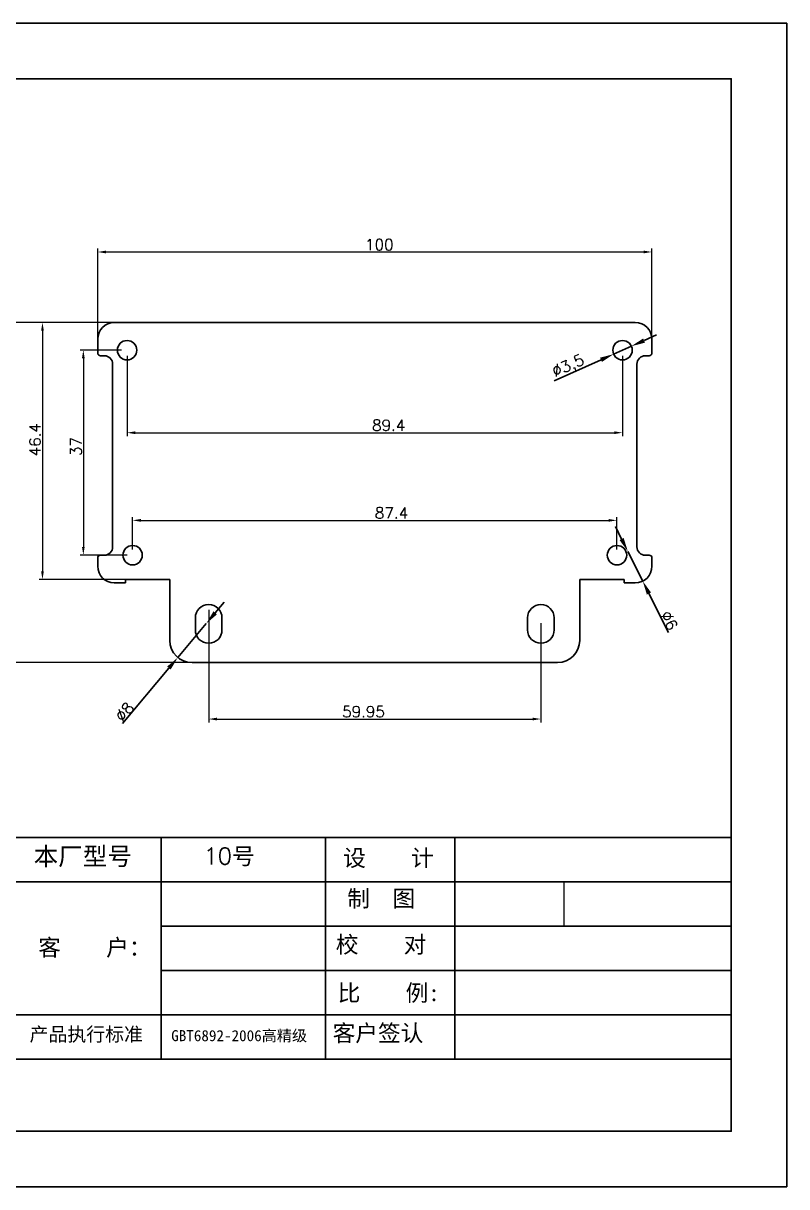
# Model space of a CAD drawing. Header units: millimetres. Extents: x 2501 to 3137, y 385 to 1054.
# Drawn here: x 2999.3 to 3137.1, y 384.6 to 594.6 of the extents above; entities that cross this region are included whole.
import ezdxf

# ---------------------------------------------------------------- set-up
doc = ezdxf.new("R2010")
doc.units = ezdxf.units.MM
doc.header["$PDMODE"] = 2
doc.header["$PDSIZE"] = 3
doc.styles.get("Standard").update_dxf_attribs({"font": 'txt.shx', "height": 2})
doc.dimstyles.new('ISO-25', dxfattribs={"dimtxt": 2, "dimasz": 2.5, "dimexe": 0, "dimexo": 0, "dimgap": 0, "dimtad": 1, "dimtxsty": 'Standard', "dimcen": 2.5, "dimclrd": 256, "dimclre": 256, "dimclrt": 256, "dimadec": 0, "dimazin": 0, "dimtfac": 1, "dimtmove": 0, "dimatfit": 3, "dimfxl": 0, "dimarcsym": 0})
doc.dimstyles.new('ISO-25$0', dxfattribs={"dimtxt": 3.5, "dimasz": 1.5, "dimexe": 0.6, "dimexo": 1, "dimgap": 0.3, "dimtad": 1, "dimdsep": 46, "dimtxsty": 'Standard', "dimcen": 0, "dimclrd": 256, "dimclre": 256, "dimclrt": 256, "dimaunit": 1, "dimadec": 0, "dimazin": 3, "dimtfac": 1, "dimtofl": 0, "dimtmove": 0, "dimatfit": 3, "dimfxl": 0, "dimlwd": 9, "dimlwe": 9, "dimarcsym": 0})

# ---------------------------------------------------------------- blocks, each defined once
blk = doc.blocks.new('*D26')
at = {"lineweight": -2}
for p, q in [((3111.31, 537.28), (3113.59, 538.31)), ((3109.03, 536.26), (3105.83, 534.83)), ((3095.11, 530.02), (3103.55, 533.81))]:
    blk.add_line(p, q, dxfattribs=at)
for points in [[(3111.14, 537.66), (3111.48, 536.9), (3109.03, 536.26)], [(3103.38, 534.19), (3103.72, 533.43), (3105.83, 534.83)]]:
    blk.add_solid(points)
at = {"layer": 'Defpoints', "color": 0}
for p in [(3109.03, 536.26), (3105.83, 534.83)]:
    blk.add_point(p, dxfattribs=at)
at = {"insert": (3097.7, 532.51), "char_height": 2, "attachment_point": 5, "rotation": 24.1451}
blk.add_mtext('∅3,5', dxfattribs=at)
blk = doc.blocks.new('*D30')
at = {"lineweight": 9}
for p, q in [((3012.73, 537.3), (3012.73, 553.87)), ((3014.23, 553.27), (3111.23, 553.27)), ((3112.73, 537.3), (3112.73, 553.87))]:
    blk.add_line(p, q, dxfattribs=at)
for points in [[(3014.23, 553.52), (3014.23, 553.02), (3012.73, 553.27)], [(3111.23, 553.52), (3111.23, 553.02), (3112.73, 553.27)]]:
    blk.add_solid(points)
at = {"layer": 'Defpoints', "color": 0}
for p in [(3112.73, 553.27), (3012.73, 536.3), (3112.73, 536.3)]:
    blk.add_point(p, dxfattribs=at)
at = {"insert": (3063.55, 554.59), "char_height": 2, "attachment_point": 5}
blk.add_mtext('100', dxfattribs=at)
blk = doc.blocks.new('*D31')
at = {"lineweight": 9}
for p, q in [((3017.03, 535.55), (3009.54, 535.55)), ((3010.14, 534.05), (3010.14, 500.05)), ((3018.03, 498.55), (3009.54, 498.55))]:
    blk.add_line(p, q, dxfattribs=at)
for points in [[(3009.89, 534.05), (3010.39, 534.05), (3010.14, 535.55)], [(3009.89, 500.05), (3010.39, 500.05), (3010.14, 498.55)]]:
    blk.add_solid(points)
at = {"layer": 'Defpoints', "color": 0}
for p in [(3018.03, 535.55), (3010.14, 498.55), (3019.03, 498.55)]:
    blk.add_point(p, dxfattribs=at)
at = {"insert": (3008.82, 518.15), "char_height": 2, "attachment_point": 5, "rotation": 90}
blk.add_mtext('37', dxfattribs=at)
blk = doc.blocks.new('*D32')
at = {"lineweight": 9}
for p, q in [((3025.59, 540.55), (3002.17, 540.55)), ((3002.77, 539.05), (3002.77, 495.65)), ((3020.71, 494.15), (3002.17, 494.15))]:
    blk.add_line(p, q, dxfattribs=at)
for points in [[(3002.52, 539.05), (3003.02, 539.05), (3002.77, 540.55)], [(3002.52, 495.65), (3003.02, 495.65), (3002.77, 494.15)]]:
    blk.add_solid(points)
at = {"layer": 'Defpoints', "color": 0}
for p in [(3026.59, 540.55), (3002.77, 494.15), (3021.71, 494.15)]:
    blk.add_point(p, dxfattribs=at)
at = {"insert": (3001.43, 519.38), "char_height": 2, "attachment_point": 5, "rotation": 90}
blk.add_mtext('46.4', dxfattribs=at)
blk = doc.blocks.new('*D33')
at = {"lineweight": 9}
for p, q in [((3046.22, 540.55), (2995.79, 540.55)), ((2996.39, 480.65), (2996.39, 539.05)), ((3046.22, 479.15), (2995.79, 479.15))]:
    blk.add_line(p, q, dxfattribs=at)
for points in [[(2996.14, 539.05), (2996.64, 539.05), (2996.39, 540.55)], [(2996.14, 480.65), (2996.64, 480.65), (2996.39, 479.15)]]:
    blk.add_solid(points)
at = {"layer": 'Defpoints', "color": 0}
for p in [(2996.39, 540.55), (3047.22, 540.55), (3047.22, 479.15)]:
    blk.add_point(p, dxfattribs=at)
at = {"insert": (2995.04, 520.6), "char_height": 2, "attachment_point": 5, "rotation": 90}
blk.add_mtext('61.4', dxfattribs=at)
blk = doc.blocks.new('*D34')
at = {"lineweight": 9}
for p, q in [((3019.03, 499.55), (3019.03, 505.43)), ((3020.53, 504.83), (3104.93, 504.83)), ((3106.43, 499.55), (3106.43, 505.43))]:
    blk.add_line(p, q, dxfattribs=at)
for points in [[(3020.53, 505.08), (3020.53, 504.58), (3019.03, 504.83)], [(3104.93, 505.08), (3104.93, 504.58), (3106.43, 504.83)]]:
    blk.add_solid(points)
at = {"layer": 'Defpoints', "color": 0}
for p in [(3106.43, 504.83), (3019.03, 498.55), (3106.43, 498.55)]:
    blk.add_point(p, dxfattribs=at)
at = {"insert": (3065.75, 506.17), "char_height": 2, "attachment_point": 5}
blk.add_mtext('87.4', dxfattribs=at)
blk = doc.blocks.new('*D35')
at = {"lineweight": 9}
for p, q in [((3018.03, 534.55), (3018.03, 520.05)), ((3107.43, 534.55), (3107.43, 520.05)), ((3019.53, 520.65), (3105.93, 520.65))]:
    blk.add_line(p, q, dxfattribs=at)
for points in [[(3019.53, 520.9), (3019.53, 520.4), (3018.03, 520.65)], [(3105.93, 520.9), (3105.93, 520.4), (3107.43, 520.65)]]:
    blk.add_solid(points)
at = {"layer": 'Defpoints', "color": 0}
for p in [(3018.03, 535.55), (3107.43, 535.55), (3107.43, 520.65)]:
    blk.add_point(p, dxfattribs=at)
at = {"insert": (3065.24, 521.99), "char_height": 2, "attachment_point": 5}
blk.add_mtext('89.4', dxfattribs=at)
blk = doc.blocks.new('*D36')
at = {"lineweight": 9}
for p, q in [((3032.76, 488.65), (3032.76, 468.37)), ((3092.71, 486.25), (3092.71, 468.37)), ((3034.26, 468.97), (3091.21, 468.97))]:
    blk.add_line(p, q, dxfattribs=at)
for points in [[(3034.26, 469.22), (3034.26, 468.72), (3032.76, 468.97)], [(3091.21, 469.22), (3091.21, 468.72), (3092.71, 468.97)]]:
    blk.add_solid(points)
at = {"layer": 'Defpoints', "color": 0}
for p in [(3032.76, 489.65), (3092.71, 487.25), (3092.71, 468.97)]:
    blk.add_point(p, dxfattribs=at)
at = {"insert": (3060.69, 470.3), "char_height": 2, "attachment_point": 5}
blk.add_mtext('59.95', dxfattribs=at)
blk = doc.blocks.new('*D37')
at = {"lineweight": -2}
for p, q in [((3033.93, 488.13), (3035.54, 490.04)), ((3032.33, 486.21), (3027.19, 480.08)), ((3017.18, 468.14), (3025.58, 478.17))]:
    blk.add_line(p, q, dxfattribs=at)
for points in [[(3033.61, 488.4), (3034.25, 487.86), (3032.33, 486.21)], [(3025.26, 478.43), (3025.9, 477.9), (3027.19, 480.08)]]:
    blk.add_solid(points)
at = {"layer": 'Defpoints', "color": 0}
for p in [(3032.33, 486.21), (3027.19, 480.08)]:
    blk.add_point(p, dxfattribs=at)
at = {"insert": (3017.56, 470.27), "char_height": 2, "attachment_point": 5, "rotation": 50.024}
blk.add_mtext('∅8', dxfattribs=at)
blk = doc.blocks.new('*D38')
at = {"lineweight": -2}
for p, q in [((3107.27, 501.46), (3106.14, 503.7)), ((3108.39, 499.23), (3111.08, 493.86)), ((3115.73, 484.59), (3112.2, 491.63))]:
    blk.add_line(p, q, dxfattribs=at)
for points in [[(3107.64, 501.65), (3106.89, 501.28), (3108.39, 499.23)], [(3112.57, 491.82), (3111.82, 491.44), (3111.08, 493.86)]]:
    blk.add_solid(points)
at = {"layer": 'Defpoints', "color": 0}
for p in [(3108.39, 499.23), (3111.08, 493.86)]:
    blk.add_point(p, dxfattribs=at)
at = {"insert": (3115.85, 486.75), "char_height": 2, "attachment_point": 5, "rotation": 296.6384}
blk.add_mtext('∅6', dxfattribs=at)

msp = doc.modelspace()

# ---------------------------------------------------------------- linework, layer by layer
for p, q in [((3105.6811, 540.5463), (3015.7311, 540.5463)), ((3019.7811, 540.5463), (3109.7311, 540.5463)), ((3105.7311, 540.5463), (3109.7311, 540.5463)), ((3105.7311, 540.5463), (3109.7311, 540.5463)), ((3012.7311, 537.5463), (3012.7311, 535.0463)), ((3112.7311, 537.5463), (3112.7311, 535.0463)), ((3112.7311, 537.5463), (3112.7311, 535.0463)), ((3112.7311, 537.5463), (3112.7311, 535.0463)), ((3112.7311, 537.5463), (3112.7311, 535.0463)), ((3013.9311, 534.5463), (3013.2311, 534.5463)), ((3111.5311, 534.5463), (3112.2311, 534.5463)), ((3111.5311, 534.5463), (3112.2311, 534.5463)), ((3015.4311, 533.0463), (3015.4311, 500.0463)), ((3110.0311, 533.0463), (3110.0311, 500.0463)), ((3110.0311, 533.0463), (3110.0311, 500.0463)), ((3015.4311, 504.4363), (3015.4311, 501.8913)), ((3110.0311, 504.4363), (3110.0311, 501.8913)), ((3110.0311, 504.4363), (3110.0311, 501.8913)), ((3012.7311, 498.0463), (3012.7311, 496.5463)), ((3013.2311, 498.5463), (3013.9311, 498.5463)), ((3112.2311, 498.5463), (3111.5311, 498.5463)), ((3112.2311, 498.5463), (3111.5311, 498.5463)), ((3112.7311, 498.0463), (3112.7311, 496.5463)), ((3112.7311, 498.0463), (3112.7311, 496.5463)), ((3112.7311, 498.0463), (3112.7311, 496.5463)), ((3112.7311, 498.0463), (3112.7311, 496.5463)), ((3017.7311, 493.5463), (3015.7311, 493.5463)), ((3021.7061, 494.1463), (3017.7311, 494.1463)), ((3021.7061, 494.1463), (3017.7311, 494.1463)), ((3017.7311, 494.1463), (3021.7061, 494.1463)), ((3017.7311, 494.1463), (3025.7561, 494.1463)), ((3017.7311, 493.5463), (3017.7311, 494.1463)), ((3025.7561, 494.1463), (3025.7561, 483.1463)), ((3099.7061, 494.1463), (3099.7061, 483.1463)), ((3099.7061, 494.1463), (3107.7311, 494.1463)), ((3099.7061, 494.1463), (3107.7311, 494.1463)), ((3107.7311, 494.1463), (3099.7061, 494.1463)), ((3107.7311, 494.1463), (3099.7061, 494.1463)), ((3107.7311, 494.1463), (3099.7061, 494.1463)), ((3099.7061, 494.1463), (3099.7061, 483.1463)), ((3107.7311, 494.1463), (3103.7561, 494.1463)), ((3103.7561, 494.1463), (3107.7311, 494.1463)), ((3103.7561, 494.1463), (3107.7311, 494.1463)), ((3107.7311, 493.5463), (3107.7311, 494.1463)), ((3107.7311, 493.5463), (3107.7311, 494.1463)), ((3107.7311, 493.5463), (3107.7311, 494.1463)), ((3107.7311, 493.5463), (3107.7311, 494.1463)), ((3107.7311, 493.5463), (3109.7311, 493.5463)), ((3107.7311, 493.5463), (3109.7311, 493.5463)), ((3107.7311, 493.5463), (3109.7311, 493.5463)), ((3107.7311, 493.5463), (3109.7311, 493.5463)), ((3030.3563, 485.0468), (3030.3563, 487.2468)), ((3035.1563, 485.0468), (3035.1563, 487.2468)), ((3090.3058, 485.0468), (3090.3058, 487.2468)), ((3090.3058, 485.0468), (3090.3058, 487.2468)), ((3095.1058, 485.0468), (3095.1058, 487.2468)), ((3095.1058, 485.0468), (3095.1058, 487.2468)), ((3029.7561, 479.1463), (3095.7061, 479.1463))]:
    msp.add_line(p, q)
at = {"lineweight": -3}
for p, q in [((3127.0609, 447.6041), (2937.0609, 447.6041)), ((3024.2037, 447.6041), (3024.2037, 407.6041)), ((3053.8543, 447.6041), (3053.8543, 407.6041)), ((3077.2009, 447.6041), (3077.2009, 407.6041)), ((2937.0609, 439.6041), (3127.0609, 439.6041)), ((3024.2037, 431.6041), (3127.0609, 431.6041)), ((3024.2037, 423.6041), (3127.0609, 423.6041)), ((2937.0609, 415.6041), (3127.0609, 415.6041)), ((3127.0609, 407.6041), (2937.0609, 407.6041))]:
    msp.add_line(p, q, dxfattribs=at)
at = {"lineweight": 9, "ltscale": 0.25}
msp.add_line((3096.8398, 439.6041), (3096.8398, 431.6041), dxfattribs=at)
for points in [[(3137.0609, 384.5524), (3137.0609, 594.5524), (2840.0609, 594.5524), (2840.0609, 384.5524)], [(2850.0609, 394.5524), (3127.0609, 394.5524), (3127.0609, 584.5524), (2850.0609, 584.5524)]]:
    msp.add_lwpolyline(points, close=True)
for centre in [(3018.0311, 535.5463), (3107.4311, 535.5463), (3107.4311, 535.5463), (3019.0311, 498.5463), (3106.4311, 498.5463), (3106.4311, 498.5463)]:
    msp.add_circle(centre, 1.75)
for centre, radius, start, end in [((3015.7311, 537.5463), 3, 90, 180), ((3109.7311, 537.5463), 3, 0, 90), ((3109.7311, 537.5463), 3, 0, 90), ((3109.7311, 537.5463), 3, 0, 90), ((3109.7311, 537.5463), 3, 0, 90), ((3013.2311, 535.0463), 0.5, 180, 270), ((3013.9311, 533.0463), 1.5, 360, 90), ((3111.5311, 533.0463), 1.5, 90, 180), ((3111.5311, 533.0463), 1.5, 90, 180), ((3112.2311, 535.0463), 0.5, 270, 0), ((3112.2311, 535.0463), 0.5, 270, 0), ((3013.9311, 500.0463), 1.5, 270, 0), ((3111.5311, 500.0463), 1.5, 180, 270), ((3111.5311, 500.0463), 1.5, 180, 270), ((3013.2311, 498.0463), 0.5, 90, 180), ((3112.2311, 498.0463), 0.5, 0, 90), ((3112.2311, 498.0463), 0.5, 0, 90), ((3015.7311, 496.5463), 3, 180, 270), ((3109.7311, 496.5463), 3, 270, 0), ((3109.7311, 496.5463), 3, 270, 0), ((3109.7311, 496.5463), 3, 270, 0), ((3109.7311, 496.5463), 3, 270, 0), ((3032.7563, 487.2468), 2.4, 360, 180), ((3092.7058, 487.2468), 2.4, 0, 180), ((3092.7058, 487.2468), 2.4, 0, 180), ((3029.7561, 483.1463), 4, 180, 270), ((3032.7563, 485.0468), 2.4, 180, 360), ((3092.7058, 485.0468), 2.4, 180, 0), ((3092.7058, 485.0468), 2.4, 180, 0), ((3095.7061, 483.1463), 4, 270, 0), ((3095.7061, 483.1463), 4, 270, 0)]:
    msp.add_arc(centre, radius, start, end)

# ---------------------------------------------------------------- texts
at = {"color": 3, "attachment_point": 1}
for s, insert, char_height, width in [('{\\fSimSun|b0|i0|c134|p54;\\C256;本厂型号}', (3001.1688, 445.8337), 3.25, 22.202621), (' 10{\\fSimSun|b0|i0|c134|p2;号}', (3029.1585, 445.7249), 3, 21.196847)]:
    msp.add_mtext(s, dxfattribs=dict(at, insert=insert, char_height=char_height, width=width))
at = {"char_height": 3, "width": 17.2095, "attachment_point": 1}
for s, insert in [('{\\fSimSun|b0|i0|c134|p2;设    计}', (3057.0272, 445.395)), ('{\\fSimSun|b0|i0|c134|p2;制  图}', (3057.7644, 438.0795)), ('{\\fSimSun|b0|i0|c134|p2;校    对}', (3055.6867, 429.7654)), ('\\fISOCP|b0|i0|c134|p2;客户签认', (3055.1275, 413.7869))]:
    msp.add_mtext(s, dxfattribs=dict(at, insert=insert))
at = {"char_height": 3, "attachment_point": 1}
for s, insert in [('{\\fSimSun|b0|i0|c134|p2; 客    户：     }', (2999.9595, 429.2345)), ('{\\fSimSun|b0|i0|c134|p2;比    例:}', (3056.0422, 421.0453))]:
    msp.add_mtext(s, dxfattribs=dict(at, insert=insert))
at = {"lineweight": 70, "insert": (3000.4376, 413.3202), "char_height": 2.5, "width": 113.5994, "attachment_point": 1}
msp.add_mtext('{\\fSimSun|b0|i0|c134|p2;产品执行标准   \\H0.8x;GBT6892-2006高精级}', dxfattribs=at)

# ---------------------------------------------------------------- dimensions: what is measured, and where the dimension line sits
for base, p1, p2, picture, middle in [((3112.7311, 553.2701), (3012.7311, 536.2963), (3112.7311, 536.2963), '*D30', (3063.5501, 553.2701)), ((3107.4311, 520.6499), (3018.0311, 535.5463), (3107.4311, 535.5463), '*D35', (3065.2363, 520.6499)), ((3106.4311, 504.8263), (3019.0311, 498.5463), (3106.4311, 498.5463), '*D34', (3065.7527, 504.8263)), ((3092.7058, 468.974), (3032.7563, 489.6468), (3092.7058, 487.2468), '*D36', (3060.6884, 468.974))]:
    dim = msp.add_linear_dim(base=base, p1=p1, p2=p2, dimstyle='ISO-25$0')
    dim.commit()
    dim.dimension.update_dxf_attribs({"geometry": picture, "text_midpoint": middle, "dimtype": 160})
for base, p1, p2, picture, middle in [((2996.3877, 540.5463), (3047.2215, 479.1463), (3047.2215, 540.5463), '*D33', (2996.3877, 520.6045)), ((3002.7726, 494.1463), (3026.5933, 540.5463), (3021.7061, 494.1463), '*D32', (3002.7726, 519.3776)), ((3010.1398, 498.5463), (3018.0311, 535.5463), (3019.0311, 498.5463), '*D31', (3010.1398, 518.1507))]:
    dim = msp.add_linear_dim(base=base, p1=p1, p2=p2, angle=90, dimstyle='ISO-25$0')
    dim.commit()
    dim.dimension.update_dxf_attribs({"geometry": picture, "text_midpoint": middle, "dimtype": 160})
dim = msp.add_diameter_dim_2p(p1=(3109.028, 536.2621), p2=(3105.8342, 534.8305), dimstyle='ISO-25')
dim.commit()
dim.dimension.update_dxf_attribs({"geometry": '*D26', "text_midpoint": (3097.6964, 532.5098)})
for p1, p2, picture, middle in [((3108.386, 499.2279), (3111.0762, 493.8647), '*D38', (3114.8881, 486.2651)), ((3032.326, 486.2115), (3027.1862, 480.081), '*D37', (3018.3813, 469.5788))]:
    dim = msp.add_diameter_dim_2p(p1=p1, p2=p2, dimstyle='ISO-25')
    dim.commit()
    dim.dimension.update_dxf_attribs({"geometry": picture, "text_midpoint": middle, "dimtype": 163})

doc.saveas('drawing.dxf')
